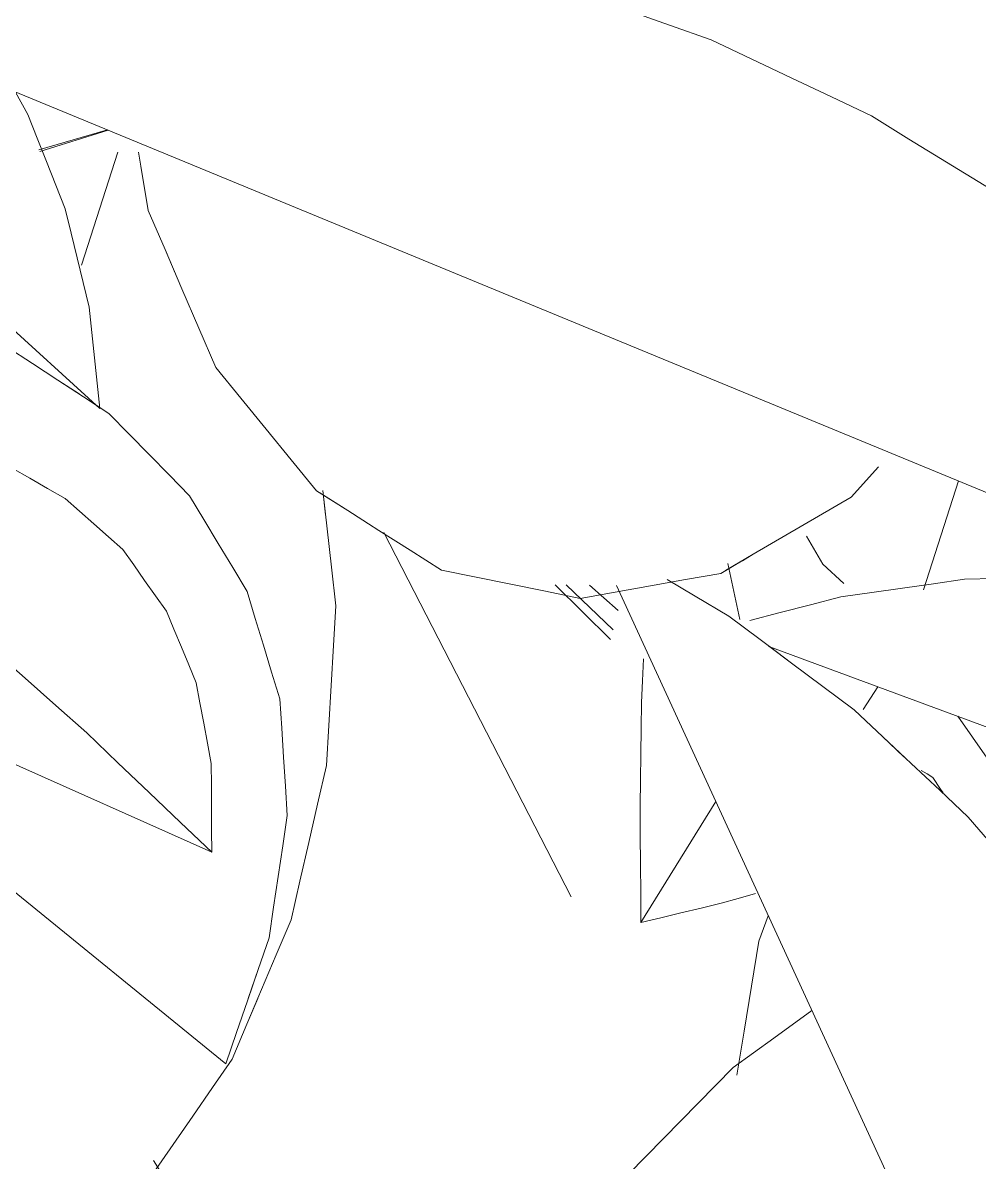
# Model space of a CAD drawing. Header units: metres. Extents: x -18.34 to -13.25, y -25.49 to -16.26.
# Drawn here: x -17.89111 to -17.86206, y -21.32939 to -21.29477 of the extents above; entities that cross this region are included whole.
import ezdxf

# ---------------------------------------------------------------- set-up
doc = ezdxf.new("R2010")
doc.units = ezdxf.units.M
doc.layers.add('Importações nas famílias', color=7, linetype='Continuous', lineweight=5)
doc.layers.add('Vegetação', color=7, linetype='Continuous', lineweight=5)

# ---------------------------------------------------------------- blocks, each defined once
blk = doc.blocks.new('Planta_pergolado_12200 - plantas pergolado_skp_Component_17-V2516-Pavimento 02 - Executivo')
at = {"layer": 'Importações nas famílias', "color": 9}
for p, q in [((0.113591, 0.138027), (0.113403, 0.137281)), ((0.105058, 0.135194), (0.108655, 0.131063)), ((0.111357, 0.131166), (0.111008, 0.130472)), ((0.112287, 0.127662), (0.112937, 0.127172)), ((0.109365, 0.124409), (0.110019, 0.127593)), ((0.112937, 0.127172), (0.113485, 0.126432))]:
    blk.add_line(p, q, dxfattribs=at)
at = {"layer": 'Importações nas famílias', "color": 9, "flags": 128}
blk.add_lwpolyline([(0.113797, 0.141887), (0.113729, 0.140615), (0.11366, 0.139321), (0.113591, 0.138027)], dxfattribs=at)
blk = doc.blocks.new('Planta_pergolado_12200 - plantas pergolado_skp_Component_16-V2517-Pavimento 02 - Executivo')
blk.add_blockref('Planta_pergolado_12200 - plantas pergolado_skp_Component_17-V2516-Pavimento 02 - Executivo', (0, 0))
blk = doc.blocks.new('Planta_pergolado_12200 - plantas pergolado_skp_Component_12-V2528-Pavimento 02 - Executivo')
at = {"layer": 'Importações nas famílias', "color": 9}
blk.add_line((0.15629, 0.13385), (0.155474, 0.133873), dxfattribs=at)
blk = doc.blocks.new('Planta_pergolado_12200 - plantas pergolado_skp_Component_17-V79-Pavimento 02 - Executivo')
at = {"layer": 'Importações nas famílias', "color": 9, "flags": 128}
for points in [[(0.155979, 0.128316), (0.156032, 0.127249), (0.156089, 0.126113)], [(0.156089, 0.126113), (0.155958, 0.124994), (0.155865, 0.124206)]]:
    blk.add_lwpolyline(points, dxfattribs=at)
blk = doc.blocks.new('Planta_pergolado_12200 - plantas pergolado_skp_Component_16-V2529-Pavimento 02 - Executivo')
for name in ['Planta_pergolado_12200 - plantas pergolado_skp_Component_12-V2528-Pavimento 02 - Executivo', 'Planta_pergolado_12200 - plantas pergolado_skp_Component_17-V79-Pavimento 02 - Executivo']:
    blk.add_blockref(name, (0, 0))
blk = doc.blocks.new('Planta_pergolado_12200 - plantas pergolado_skp_Component_12-V1438-Pavimento 02 - Executivo')
at = {"layer": 'Importações nas famílias', "color": 9}
for p, q in [((0.15629, 0.13385), (0.155404, 0.133875)), ((0.155869, 0.129179), (0.156581, 0.129327)), ((0.158669, 0.128992), (0.155917, 0.1283))]:
    blk.add_line(p, q, dxfattribs=at)
at = {"layer": 'Importações nas famílias', "color": 9, "flags": 128}
blk.add_lwpolyline([(0.156581, 0.129327), (0.157538, 0.12951), (0.158419, 0.129678)], dxfattribs=at)
blk = doc.blocks.new('Planta_pergolado_12200 - plantas pergolado_skp_Component_17-V2533-Pavimento 02 - Executivo')
at = {"layer": 'Importações nas famílias', "color": 9}
for p, q in [((0.142877, 0.116381), (0.144746, 0.125476)), ((0.140394, 0.121489), (0.140593, 0.119738)), ((0.140402, 0.119895), (0.14021, 0.121354)), ((0.139993, 0.120233), (0.139848, 0.121087))]:
    blk.add_line(p, q, dxfattribs=at)
at = {"layer": 'Importações nas famílias', "color": 9, "flags": 128}
for points in [[(0.155141, 0.133875), (0.155382, 0.132801), (0.155622, 0.131728), (0.155863, 0.130654)], [(0.155863, 0.130654), (0.155919, 0.129519), (0.155976, 0.128384), (0.156032, 0.127249), (0.156089, 0.126113)], [(0.156089, 0.126113), (0.155958, 0.124994), (0.155865, 0.124206)]]:
    blk.add_lwpolyline(points, dxfattribs=at)
blk = doc.blocks.new('Planta_pergolado_12200 - plantas pergolado_skp_Component_16-V2534-Pavimento 02 - Executivo')
for name in ['Planta_pergolado_12200 - plantas pergolado_skp_Component_17-V2533-Pavimento 02 - Executivo', 'Planta_pergolado_12200 - plantas pergolado_skp_Component_12-V1438-Pavimento 02 - Executivo']:
    blk.add_blockref(name, (0, 0))
blk = doc.blocks.new('Planta_pergolado_12200 - plantas pergolado_skp_-V2541-Pavimento 02 - Executivo')
for name in ['Planta_pergolado_12200 - plantas pergolado_skp_Component_16-V2534-Pavimento 02 - Executivo', 'Planta_pergolado_12200 - plantas pergolado_skp_Component_16-V2529-Pavimento 02 - Executivo']:
    blk.add_blockref(name, (0, 0))
blk = doc.blocks.new('Planta_pergolado_12200 - plantas pergolado_skp_-V2542-Pavimento 02 - Executivo')
at = {"xscale": 1.254472261797389, "yscale": 1.254472261797389, "zscale": 1.254472261797389, "rotation": 44.99999999999149}
blk.add_blockref('Planta_pergolado_12200 - plantas pergolado_skp_-V2541-Pavimento 02 - Executivo', (0.101937, -0.102346), dxfattribs=at)
blk.add_blockref('Planta_pergolado_12200 - plantas pergolado_skp_Component_16-V2517-Pavimento 02 - Executivo', (0, 0))
blk = doc.blocks.new('Planta_pergolado_12200 - plantas pergolado_skp_-V2576-Pavimento 02 - Executivo')
at = {"rotation": 89.9999999999999}
blk.add_blockref('Planta_pergolado_12200 - plantas pergolado_skp_-V2542-Pavimento 02 - Executivo', (0.274037, 0.01573), dxfattribs=at)
blk = doc.blocks.new('Planta_pergolado_12200 - plantas pergolado_skp_Component_12-V2703-Pavimento 02 - Executivo')
at = {"layer": 'Importações nas famílias', "color": 9}
for p, q in [((0.110174, 0.162272), (0.109399, 0.162122)), ((0.105986, 0.161063), (0.105163, 0.160706)), ((0.128806, 0.159998), (0.114607, 0.156428))]:
    blk.add_line(p, q, dxfattribs=at)
at = {"layer": 'Importações nas famílias', "color": 9, "flags": 128}
for points in [[(0.11998, 0.162987), (0.119094, 0.163012), (0.118208, 0.163038), (0.117321, 0.163064), (0.116508, 0.163087)], [(0.123491, 0.162494), (0.122613, 0.162617), (0.121736, 0.16274), (0.120858, 0.162863), (0.11998, 0.162987)], [(0.126928, 0.161615), (0.126069, 0.161835), (0.12521, 0.162055), (0.12435, 0.162274), (0.123491, 0.162494)], [(0.109399, 0.162122), (0.108546, 0.161857), (0.107693, 0.161592), (0.106839, 0.161328), (0.105986, 0.161063)], [(0.129423, 0.160675), (0.128591, 0.160989), (0.12776, 0.161302), (0.126928, 0.161615)]]:
    blk.add_lwpolyline(points, dxfattribs=at)
blk = doc.blocks.new('Planta_pergolado_12200 - plantas pergolado_skp_Component_16-V2706-Pavimento 02 - Executivo')
blk.add_blockref('Planta_pergolado_12200 - plantas pergolado_skp_Component_12-V2703-Pavimento 02 - Executivo', (0, 0))
blk = doc.blocks.new('Planta_pergolado_12200 - plantas pergolado_skp_Component_12-V2709-Pavimento 02 - Executivo')
at = {"layer": 'Importações nas famílias', "color": 9}
blk.add_line((0.129834, 0.155449), (0.131576, 0.151798), dxfattribs=at)
at = {"layer": 'Importações nas famílias', "color": 9, "flags": 128}
for points in [[(0.130227, 0.162218), (0.130057, 0.161703), (0.129886, 0.161187), (0.129715, 0.160672)], [(0.132232, 0.158018), (0.132271, 0.158638), (0.132309, 0.159259)], [(0.13196, 0.155094), (0.132028, 0.155825), (0.132096, 0.156556), (0.132164, 0.157287), (0.132232, 0.158018)], [(0.124126, 0.15696), (0.123948, 0.156878), (0.12377, 0.156796)], [(0.12377, 0.156796), (0.123687, 0.156694), (0.123605, 0.156592), (0.123522, 0.15649), (0.123439, 0.156388)], [(0.131576, 0.151798), (0.131672, 0.152622), (0.131768, 0.153446), (0.131864, 0.15427), (0.13196, 0.155094)], [(0.128428, 0.15297), (0.1289, 0.15278), (0.129371, 0.15259)], [(0.129371, 0.15259), (0.129922, 0.152392), (0.130474, 0.152194), (0.131025, 0.151996), (0.131576, 0.151798)]]:
    blk.add_lwpolyline(points, dxfattribs=at)
blk = doc.blocks.new('Planta_pergolado_12200 - plantas pergolado_skp_Component_12-V2711-Pavimento 02 - Executivo')
at = {"layer": 'Importações nas famílias', "color": 9}
for p, q in [((0.175998, 0.184731), (0.168774, 0.179472)), ((0.171312, 0.184499), (0.171832, 0.184728)), ((0.1518, 0.173348), (0.151379, 0.172758)), ((0.153071, 0.168039), (0.148445, 0.164671))]:
    blk.add_line(p, q, dxfattribs=at)
at = {"layer": 'Importações nas famílias', "color": 9, "flags": 128}
for points in [[(0.171832, 0.184728), (0.172272, 0.184844), (0.172713, 0.18496), (0.173153, 0.185076), (0.173593, 0.185192)], [(0.173593, 0.185192), (0.173943, 0.185193), (0.174293, 0.185193), (0.174642, 0.185193), (0.174992, 0.185194)], [(0.174992, 0.185194), (0.175244, 0.185078), (0.175495, 0.184963), (0.175746, 0.184847)], [(0.175998, 0.184731), (0.175124, 0.184692), (0.17425, 0.184653), (0.173375, 0.184613), (0.172501, 0.184574)], [(0.172501, 0.184574), (0.171655, 0.184455), (0.170808, 0.184336), (0.170762, 0.18433)], [(0.151379, 0.172758), (0.151044, 0.172121), (0.150708, 0.171484), (0.150373, 0.170847), (0.150038, 0.17021)], [(0.150038, 0.17021), (0.149793, 0.169533), (0.149547, 0.168857), (0.149302, 0.16818), (0.149057, 0.167504)], [(0.149057, 0.167504), (0.148904, 0.166796), (0.148751, 0.166087), (0.148598, 0.165379), (0.148445, 0.164671)]]:
    blk.add_lwpolyline(points, dxfattribs=at)
blk = doc.blocks.new('Planta_pergolado_12200 - plantas pergolado_skp_Component_17-V2712-Pavimento 02 - Executivo')
at = {"layer": 'Importações nas famílias', "color": 9}
for p, q in [((0.150927, 0.171751), (0.149067, 0.172562)), ((0.149086, 0.172567), (0.150965, 0.171797)), ((0.148725, 0.171969), (0.149404, 0.168666))]:
    blk.add_line(p, q, dxfattribs=at)
at = {"layer": 'Importações nas famílias', "color": 9, "flags": 128}
for points in [[(0.141171, 0.159817), (0.141412, 0.16089), (0.141652, 0.161964), (0.141893, 0.163037)], [(0.140945, 0.155276), (0.141002, 0.156411), (0.141058, 0.157546), (0.141115, 0.158682), (0.141171, 0.159817)], [(0.14147, 0.150797), (0.141339, 0.151917), (0.141208, 0.153037), (0.141077, 0.154156), (0.140945, 0.155276)], [(0.142711, 0.146686), (0.142401, 0.147714), (0.142091, 0.148742), (0.141781, 0.14977), (0.14147, 0.150797)], [(0.144583, 0.143223), (0.144115, 0.144088), (0.143647, 0.144954), (0.143179, 0.14582), (0.142711, 0.146686)]]:
    blk.add_lwpolyline(points, dxfattribs=at)
blk = doc.blocks.new('Planta_pergolado_12200 - plantas pergolado_skp_Component_16-V2713-Pavimento 02 - Executivo')
for name in ['Planta_pergolado_12200 - plantas pergolado_skp_Component_17-V2712-Pavimento 02 - Executivo', 'Planta_pergolado_12200 - plantas pergolado_skp_Component_12-V2711-Pavimento 02 - Executivo', 'Planta_pergolado_12200 - plantas pergolado_skp_Component_12-V2709-Pavimento 02 - Executivo']:
    blk.add_blockref(name, (0, 0))
blk = doc.blocks.new('Planta_pergolado_12200 - plantas pergolado_skp_Component_17-V2717-Pavimento 02 - Executivo')
at = {"layer": 'Importações nas famílias', "color": 9}
blk.add_line((0.126944, 0.164469), (0.126267, 0.165407), dxfattribs=at)
at = {"layer": 'Importações nas famílias', "color": 9, "flags": 128}
for points in [[(0.148137, 0.172033), (0.14803, 0.171646), (0.147689, 0.170416)], [(0.147689, 0.170416), (0.14709, 0.169359), (0.146492, 0.168301), (0.145893, 0.167244), (0.145294, 0.166186)], [(0.145294, 0.166186), (0.144488, 0.165391), (0.143683, 0.164596), (0.142877, 0.163802), (0.142071, 0.163007)], [(0.130394, 0.161914), (0.129532, 0.162553), (0.128669, 0.163191), (0.127807, 0.16383), (0.126944, 0.164469)], [(0.142071, 0.163007), (0.141127, 0.162543), (0.140183, 0.162079), (0.139239, 0.161614), (0.138295, 0.16115)], [(0.134288, 0.160775), (0.133315, 0.16106), (0.132341, 0.161345), (0.131368, 0.161629), (0.130394, 0.161914)], [(0.138295, 0.16115), (0.137293, 0.161057), (0.136292, 0.160963), (0.13529, 0.160869), (0.134288, 0.160775)]]:
    blk.add_lwpolyline(points, dxfattribs=at)
blk = doc.blocks.new('Planta_pergolado_12200 - plantas pergolado_skp_Component_16-V2718-Pavimento 02 - Executivo')
blk.add_blockref('Planta_pergolado_12200 - plantas pergolado_skp_Component_17-V2717-Pavimento 02 - Executivo', (0, 0))
blk = doc.blocks.new('Planta_pergolado_12200 - plantas pergolado_skp_Component_12-V2723-Pavimento 02 - Executivo')
at = {"layer": 'Importações nas famílias', "color": 9}
blk.add_line((0.130227, 0.162218), (0.130057, 0.161703), dxfattribs=at)
at = {"layer": 'Importações nas famílias', "color": 9, "flags": 128}
for points in [[(0.132232, 0.158018), (0.132271, 0.158638), (0.132309, 0.159259)], [(0.13196, 0.155094), (0.132028, 0.155825), (0.132096, 0.156556), (0.132164, 0.157287), (0.132232, 0.158018)], [(0.124126, 0.15696), (0.123948, 0.156878), (0.12377, 0.156796)], [(0.12377, 0.156796), (0.123687, 0.156694), (0.123605, 0.156592), (0.123522, 0.15649), (0.123439, 0.156388)], [(0.131768, 0.153446), (0.131864, 0.15427), (0.13196, 0.155094)]]:
    blk.add_lwpolyline(points, dxfattribs=at)
blk = doc.blocks.new('Planta_pergolado_12200 - plantas pergolado_skp_Component_17-V2725-Pavimento 02 - Executivo')
at = {"layer": 'Importações nas famílias', "color": 9}
blk.add_line((0.14174, 0.162354), (0.141893, 0.163037), dxfattribs=at)
at = {"layer": 'Importações nas famílias', "color": 9, "flags": 128}
for points in [[(0.141171, 0.159817), (0.141412, 0.16089), (0.141652, 0.161964)], [(0.140945, 0.155276), (0.141002, 0.156411), (0.141058, 0.157546), (0.141115, 0.158682), (0.141171, 0.159817)], [(0.14147, 0.150797), (0.141339, 0.151917), (0.141208, 0.153037), (0.141077, 0.154156), (0.140945, 0.155276)], [(0.142091, 0.148742), (0.141781, 0.14977), (0.14147, 0.150797)], [(0.142711, 0.146686), (0.142401, 0.147714), (0.142171, 0.148475)], [(0.144583, 0.143223), (0.144115, 0.144088), (0.143647, 0.144954), (0.143179, 0.14582), (0.142711, 0.146686)]]:
    blk.add_lwpolyline(points, dxfattribs=at)
blk = doc.blocks.new('Planta_pergolado_12200 - plantas pergolado_skp_Component_16-V2726-Pavimento 02 - Executivo')
for name in ['Planta_pergolado_12200 - plantas pergolado_skp_Component_17-V2725-Pavimento 02 - Executivo', 'Planta_pergolado_12200 - plantas pergolado_skp_Component_12-V2723-Pavimento 02 - Executivo']:
    blk.add_blockref(name, (0, 0))
blk = doc.blocks.new('Planta_pergolado_12200 - plantas pergolado_skp_Component_17-V2730-Pavimento 02 - Executivo')
at = {"layer": 'Importações nas famílias', "color": 9}
blk.add_line((0.126944, 0.164469), (0.126267, 0.165407), dxfattribs=at)
at = {"layer": 'Importações nas famílias', "color": 9, "flags": 128}
for points in [[(0.148137, 0.172033), (0.14803, 0.171646), (0.147689, 0.170416)], [(0.147689, 0.170416), (0.14709, 0.169359), (0.146733, 0.168727)], [(0.146492, 0.168301), (0.145893, 0.167244), (0.145294, 0.166186)], [(0.145294, 0.166186), (0.144488, 0.165391), (0.143683, 0.164596), (0.142877, 0.163802), (0.142071, 0.163007)], [(0.128669, 0.163191), (0.127807, 0.16383), (0.126944, 0.164469)], [(0.142071, 0.163007), (0.141127, 0.162543), (0.140183, 0.162079), (0.139239, 0.161614), (0.138295, 0.16115)], [(0.130394, 0.161914), (0.129532, 0.162553), (0.129117, 0.16286)], [(0.134288, 0.160775), (0.133315, 0.16106), (0.132341, 0.161345), (0.131368, 0.161629), (0.130394, 0.161914)], [(0.138295, 0.16115), (0.137293, 0.161057), (0.136292, 0.160963), (0.13529, 0.160869), (0.134288, 0.160775)]]:
    blk.add_lwpolyline(points, dxfattribs=at)
blk = doc.blocks.new('Planta_pergolado_12200 - plantas pergolado_skp_Component_16-V2731-Pavimento 02 - Executivo')
blk.add_blockref('Planta_pergolado_12200 - plantas pergolado_skp_Component_17-V2730-Pavimento 02 - Executivo', (0, 0))
blk = doc.blocks.new('Planta_pergolado_12200 - plantas pergolado_skp_Component_12-V351-Pavimento 02 - Executivo')
at = {"layer": 'Importações nas famílias', "color": 9}
blk.add_line((0.166262, 0.130901), (0.128638, 0.121442), dxfattribs=at)
at = {"layer": 'Importações nas famílias', "color": 9, "flags": 128}
for points in [[(0.157176, 0.133824), (0.15629, 0.13385), (0.155404, 0.133875), (0.154517, 0.133901), (0.153631, 0.133927)], [(0.160687, 0.133331), (0.159809, 0.133454), (0.158932, 0.133578), (0.158054, 0.133701), (0.157176, 0.133824)], [(0.164124, 0.132453), (0.163265, 0.132672), (0.162406, 0.132892), (0.161546, 0.133112), (0.160687, 0.133331)], [(0.165645, 0.13188), (0.164956, 0.13214), (0.164124, 0.132453)]]:
    blk.add_lwpolyline(points, dxfattribs=at)
blk = doc.blocks.new('Planta_pergolado_12200 - plantas pergolado_skp_Component_17-V2737-Pavimento 02 - Executivo')
at = {"layer": 'Importações nas famílias', "color": 9, "flags": 128}
for points in [[(0.155979, 0.128316), (0.156032, 0.127249), (0.156089, 0.126113)], [(0.156089, 0.126113), (0.155958, 0.124994), (0.155826, 0.123874), (0.155695, 0.122754), (0.155564, 0.121635)]]:
    blk.add_lwpolyline(points, dxfattribs=at)
blk = doc.blocks.new('Planta_pergolado_12200 - plantas pergolado_skp_Component_16-V2738-Pavimento 02 - Executivo')
for name in ['Planta_pergolado_12200 - plantas pergolado_skp_Component_17-V2737-Pavimento 02 - Executivo', 'Planta_pergolado_12200 - plantas pergolado_skp_Component_12-V351-Pavimento 02 - Executivo']:
    blk.add_blockref(name, (0, 0))
blk = doc.blocks.new('Planta_pergolado_12200 - plantas pergolado_skp_Component_12-V267-Pavimento 02 - Executivo')
at = {"layer": 'Importações nas famílias', "color": 9}
for p, q in [((0.182294, 0.121633), (0.181721, 0.122089)), ((0.163358, 0.11721), (0.179336, 0.1138))]:
    blk.add_line(p, q, dxfattribs=at)
at = {"layer": 'Importações nas famílias', "color": 9, "flags": 128}
for points in [[(0.173908, 0.12464), (0.17328, 0.124553), (0.172653, 0.124466), (0.172025, 0.124379), (0.171398, 0.124292)], [(0.176506, 0.124383), (0.175856, 0.124447), (0.175207, 0.124512), (0.174557, 0.124576), (0.173908, 0.12464)], [(0.171398, 0.124292), (0.170807, 0.124055), (0.170217, 0.123819), (0.169626, 0.123582), (0.169035, 0.123346)], [(0.179131, 0.123526), (0.178474, 0.12374), (0.177818, 0.123954), (0.177162, 0.124169), (0.176506, 0.124383)], [(0.181721, 0.122089), (0.181073, 0.122448), (0.180426, 0.122807), (0.179778, 0.123167), (0.179131, 0.123526)], [(0.169035, 0.123346), (0.168495, 0.122965), (0.167955, 0.122585), (0.167415, 0.122205), (0.166875, 0.121824)], [(0.166875, 0.121824), (0.166398, 0.121309), (0.165921, 0.120793), (0.165444, 0.120278), (0.164967, 0.119763)], [(0.164967, 0.119763), (0.164565, 0.119124), (0.164162, 0.118486), (0.16376, 0.117848), (0.163358, 0.11721)]]:
    blk.add_lwpolyline(points, dxfattribs=at)
blk = doc.blocks.new('Planta_pergolado_12200 - plantas pergolado_skp_Component_12-V359-Pavimento 02 - Executivo')
at = {"layer": 'Importações nas famílias', "color": 9}
for p, q in [((0.167296, 0.119968), (0.186342, 0.110211)), ((0.182213, 0.117459), (0.182584, 0.116931))]:
    blk.add_line(p, q, dxfattribs=at)
at = {"layer": 'Importações nas famílias', "color": 9, "flags": 128}
for points in [[(0.172193, 0.122593), (0.172622, 0.122618), (0.17305, 0.122644), (0.173478, 0.12267), (0.173906, 0.122695)], [(0.173906, 0.122695), (0.174336, 0.122623), (0.174766, 0.12255), (0.175196, 0.122478), (0.175626, 0.122406)], [(0.170509, 0.1221), (0.17093, 0.122223), (0.171351, 0.122346), (0.171772, 0.122469), (0.172193, 0.122593)], [(0.175626, 0.122406), (0.176054, 0.122236), (0.176481, 0.122067), (0.176909, 0.121897), (0.177336, 0.121728)], [(0.16887, 0.121221), (0.16928, 0.121441), (0.16969, 0.121661), (0.170099, 0.12188), (0.170509, 0.1221)], [(0.177336, 0.121728), (0.177756, 0.121463), (0.178176, 0.121198), (0.178596, 0.120934), (0.179016, 0.120669)], [(0.167296, 0.119968), (0.16769, 0.120281), (0.168083, 0.120595), (0.168477, 0.120908), (0.16887, 0.121221)], [(0.179016, 0.120669), (0.179424, 0.120312), (0.179832, 0.119955), (0.18024, 0.119598), (0.180648, 0.119241)], [(0.171177, 0.119455), (0.170207, 0.119583), (0.169236, 0.119712), (0.168266, 0.11984), (0.167296, 0.119968)], [(0.174859, 0.118826), (0.173938, 0.118984), (0.173018, 0.119141), (0.172097, 0.119298), (0.171177, 0.119455)], [(0.180648, 0.119241), (0.181039, 0.118795), (0.181431, 0.11835), (0.181822, 0.117905), (0.182213, 0.117459)], [(0.178256, 0.118096), (0.177407, 0.118278), (0.176557, 0.118461), (0.175708, 0.118644), (0.174859, 0.118826)], [(0.181289, 0.117281), (0.180531, 0.117485), (0.179772, 0.117688), (0.179014, 0.117892), (0.178256, 0.118096)], [(0.183886, 0.1164), (0.183237, 0.116621), (0.182588, 0.116841), (0.181938, 0.117061), (0.181289, 0.117281)], [(0.185987, 0.115475), (0.185462, 0.115707), (0.184937, 0.115938), (0.184412, 0.116169), (0.183886, 0.1164)], [(0.187542, 0.114527), (0.187154, 0.114764), (0.186765, 0.115001), (0.186376, 0.115238), (0.185987, 0.115475)], [(0.188515, 0.113579), (0.188272, 0.113816), (0.188029, 0.114053), (0.187786, 0.11429), (0.187542, 0.114527)], [(0.188883, 0.112651), (0.188791, 0.112883), (0.188699, 0.113115), (0.188607, 0.113347), (0.188515, 0.113579)], [(0.188637, 0.111767), (0.188699, 0.111988), (0.18876, 0.112209), (0.188822, 0.11243), (0.188883, 0.112651)], [(0.187783, 0.110947), (0.187997, 0.111152), (0.18821, 0.111357), (0.188424, 0.111562), (0.188637, 0.111767)], [(0.186342, 0.110211), (0.186702, 0.110395), (0.187062, 0.110579), (0.187423, 0.110763), (0.187783, 0.110947)]]:
    blk.add_lwpolyline(points, dxfattribs=at)
blk = doc.blocks.new('Planta_pergolado_12200 - plantas pergolado_skp_Component_12-V271-Pavimento 02 - Executivo')
at = {"layer": 'Importações nas famílias', "color": 9}
blk.add_line((0.152486, 0.144338), (0.184209, 0.126916), dxfattribs=at)
at = {"layer": 'Importações nas famílias', "color": 9, "flags": 128}
for points in [[(0.170936, 0.14207), (0.169995, 0.142407), (0.169055, 0.142744), (0.168115, 0.143081), (0.167175, 0.143418)], [(0.174555, 0.140324), (0.17365, 0.140761), (0.172745, 0.141197), (0.17184, 0.141634), (0.170936, 0.14207)], [(0.177948, 0.138219), (0.1771, 0.138746), (0.176251, 0.139272), (0.175403, 0.139798), (0.174555, 0.140324)]]:
    blk.add_lwpolyline(points, dxfattribs=at)
blk = doc.blocks.new('Planta_pergolado_12200 - plantas pergolado_skp_Component_16-V2745-Pavimento 02 - Executivo')
for name in ['Planta_pergolado_12200 - plantas pergolado_skp_Component_12-V271-Pavimento 02 - Executivo', 'Planta_pergolado_12200 - plantas pergolado_skp_Component_12-V267-Pavimento 02 - Executivo', 'Planta_pergolado_12200 - plantas pergolado_skp_Component_12-V359-Pavimento 02 - Executivo']:
    blk.add_blockref(name, (0, 0))
blk = doc.blocks.new('Planta_pergolado_12200 - plantas pergolado_skp_Component_12-V2746-Pavimento 02 - Executivo')
at = {"layer": 'Importações nas famílias', "color": 9}
blk.add_line((0.13754, 0.129136), (0.13695, 0.128801), dxfattribs=at)
at = {"layer": 'Importações nas famílias', "color": 9, "flags": 128}
for points in [[(0.157176, 0.133824), (0.15629, 0.13385), (0.155404, 0.133875)], [(0.158932, 0.133578), (0.158054, 0.133701), (0.157176, 0.133824)], [(0.160687, 0.133331), (0.159809, 0.133454), (0.159156, 0.133546)], [(0.163025, 0.132734), (0.162406, 0.132892), (0.161546, 0.133112), (0.160687, 0.133331)]]:
    blk.add_lwpolyline(points, dxfattribs=at)
blk = doc.blocks.new('Planta_pergolado_12200 - plantas pergolado_skp_Component_17-V2748-Pavimento 02 - Executivo')
at = {"layer": 'Importações nas famílias', "color": 9, "flags": 128}
for points in [[(0.155979, 0.128316), (0.156032, 0.127249), (0.156089, 0.126113)], [(0.156089, 0.126113), (0.155958, 0.124994), (0.155826, 0.123874), (0.155695, 0.122754), (0.155564, 0.121635)]]:
    blk.add_lwpolyline(points, dxfattribs=at)
blk = doc.blocks.new('Planta_pergolado_12200 - plantas pergolado_skp_Component_16-V2749-Pavimento 02 - Executivo')
for name in ['Planta_pergolado_12200 - plantas pergolado_skp_Component_17-V2748-Pavimento 02 - Executivo', 'Planta_pergolado_12200 - plantas pergolado_skp_Component_12-V2746-Pavimento 02 - Executivo']:
    blk.add_blockref(name, (0, 0))
blk = doc.blocks.new('Planta_pergolado_12200 - plantas pergolado_skp_Component_12-V2755-Pavimento 02 - Executivo')
at = {"layer": 'Importações nas famílias', "color": 9}
for p, q in [((0.177162, 0.124169), (0.176506, 0.124383)), ((0.182294, 0.121633), (0.181721, 0.122089))]:
    blk.add_line(p, q, dxfattribs=at)
at = {"layer": 'Importações nas famílias', "color": 9, "flags": 128}
for points in [[(0.173908, 0.12464), (0.17328, 0.124553), (0.172653, 0.124466), (0.172025, 0.124379), (0.171398, 0.124292)], [(0.176506, 0.124383), (0.175856, 0.124447), (0.175207, 0.124512), (0.174557, 0.124576), (0.173908, 0.12464)], [(0.171398, 0.124292), (0.170807, 0.124055), (0.170217, 0.123819), (0.169626, 0.123582), (0.169035, 0.123346)], [(0.179131, 0.123526), (0.178474, 0.12374), (0.177818, 0.123954), (0.177274, 0.124132)], [(0.180426, 0.122807), (0.179778, 0.123167), (0.179131, 0.123526)], [(0.169035, 0.123346), (0.168495, 0.122965), (0.167955, 0.122585), (0.167415, 0.122205), (0.166875, 0.121824)], [(0.181721, 0.122089), (0.181073, 0.122448), (0.180476, 0.122779)], [(0.166875, 0.121824), (0.166398, 0.121309), (0.165921, 0.120793), (0.165444, 0.120278), (0.164967, 0.119763)], [(0.164967, 0.119763), (0.164565, 0.119124), (0.164193, 0.118534)]]:
    blk.add_lwpolyline(points, dxfattribs=at)
blk = doc.blocks.new('Planta_pergolado_12200 - plantas pergolado_skp_Component_16-V2761-Pavimento 02 - Executivo')
blk.add_blockref('Planta_pergolado_12200 - plantas pergolado_skp_Component_12-V2755-Pavimento 02 - Executivo', (0, 0))
blk = doc.blocks.new('Planta_pergolado_12200 - plantas pergolado_skp_-V2762-Pavimento 02 - Executivo')
for name in ['Planta_pergolado_12200 - plantas pergolado_skp_Component_16-V2738-Pavimento 02 - Executivo', 'Planta_pergolado_12200 - plantas pergolado_skp_Component_16-V2749-Pavimento 02 - Executivo', 'Planta_pergolado_12200 - plantas pergolado_skp_Component_16-V2745-Pavimento 02 - Executivo', 'Planta_pergolado_12200 - plantas pergolado_skp_Component_16-V2761-Pavimento 02 - Executivo']:
    blk.add_blockref(name, (0, 0))
blk = doc.blocks.new('Planta_pergolado_12200 - plantas pergolado_skp_-V2763-Pavimento 02 - Executivo')
for name in ['Planta_pergolado_12200 - plantas pergolado_skp_Component_16-V2718-Pavimento 02 - Executivo', 'Planta_pergolado_12200 - plantas pergolado_skp_Component_16-V2731-Pavimento 02 - Executivo', 'Planta_pergolado_12200 - plantas pergolado_skp_Component_16-V2713-Pavimento 02 - Executivo', 'Planta_pergolado_12200 - plantas pergolado_skp_Component_16-V2726-Pavimento 02 - Executivo', 'Planta_pergolado_12200 - plantas pergolado_skp_Component_16-V2706-Pavimento 02 - Executivo']:
    blk.add_blockref(name, (0, 0))
at = {"xscale": 1.254472261797389, "yscale": 1.254472261797389, "zscale": 1.254472261797389, "rotation": 44.99999999999149}
blk.add_blockref('Planta_pergolado_12200 - plantas pergolado_skp_-V2762-Pavimento 02 - Executivo', (0.101937, -0.102346), dxfattribs=at)
blk = doc.blocks.new('Planta_pergolado_12200 - plantas pergolado_skp_Component_12-V2823-Pavimento 02 - Executivo')
at = {"layer": 'Importações nas famílias', "color": 9}
blk.add_line((0.130227, 0.162218), (0.130057, 0.161703), dxfattribs=at)
at = {"layer": 'Importações nas famílias', "color": 9, "flags": 128}
for points in [[(0.132232, 0.158018), (0.132271, 0.158638), (0.132309, 0.159259)], [(0.13196, 0.155094), (0.132028, 0.155825), (0.132096, 0.156556), (0.132164, 0.157287), (0.132232, 0.158018)], [(0.131768, 0.153446), (0.131864, 0.15427), (0.13196, 0.155094)]]:
    blk.add_lwpolyline(points, dxfattribs=at)
blk = doc.blocks.new('Planta_pergolado_12200 - plantas pergolado_skp_Component_17-V2824-Pavimento 02 - Executivo')
at = {"layer": 'Importações nas famílias', "color": 9}
blk.add_line((0.14174, 0.162354), (0.141893, 0.163037), dxfattribs=at)
at = {"layer": 'Importações nas famílias', "color": 9, "flags": 128}
for points in [[(0.141171, 0.159817), (0.141412, 0.16089), (0.141652, 0.161964)], [(0.140945, 0.155276), (0.141002, 0.156411), (0.141058, 0.157546), (0.141115, 0.158682), (0.141171, 0.159817)], [(0.14147, 0.150797), (0.141339, 0.151917), (0.141208, 0.153037), (0.141077, 0.154156), (0.140945, 0.155276)], [(0.142091, 0.148742), (0.141781, 0.14977), (0.14147, 0.150797)], [(0.142711, 0.146686), (0.142401, 0.147714), (0.142171, 0.148475)], [(0.144583, 0.143223), (0.144115, 0.144088), (0.143647, 0.144954), (0.143179, 0.14582), (0.142711, 0.146686)], [(0.14577, 0.141933), (0.145176, 0.142578), (0.144583, 0.143223)]]:
    blk.add_lwpolyline(points, dxfattribs=at)
blk = doc.blocks.new('Planta_pergolado_12200 - plantas pergolado_skp_Component_16-V2825-Pavimento 02 - Executivo')
for name in ['Planta_pergolado_12200 - plantas pergolado_skp_Component_17-V2824-Pavimento 02 - Executivo', 'Planta_pergolado_12200 - plantas pergolado_skp_Component_12-V2823-Pavimento 02 - Executivo']:
    blk.add_blockref(name, (0, 0))
blk = doc.blocks.new('Planta_pergolado_12200 - plantas pergolado_skp_Component_17-V2826-Pavimento 02 - Executivo')
at = {"layer": 'Importações nas famílias', "color": 9}
for p, q in [((0.126944, 0.164469), (0.126267, 0.165407)), ((0.134288, 0.160775), (0.133315, 0.16106))]:
    blk.add_line(p, q, dxfattribs=at)
at = {"layer": 'Importações nas famílias', "color": 9, "flags": 128}
for points in [[(0.128669, 0.163191), (0.127807, 0.16383), (0.126944, 0.164469)], [(0.130266, 0.162009), (0.129532, 0.162553), (0.129117, 0.16286)], [(0.141973, 0.162959), (0.141127, 0.162543), (0.140183, 0.162079), (0.139239, 0.161614), (0.138295, 0.16115)], [(0.138295, 0.16115), (0.137293, 0.161057), (0.136292, 0.160963), (0.13529, 0.160869), (0.134288, 0.160775)]]:
    blk.add_lwpolyline(points, dxfattribs=at)
blk = doc.blocks.new('Planta_pergolado_12200 - plantas pergolado_skp_Component_16-V2827-Pavimento 02 - Executivo')
blk.add_blockref('Planta_pergolado_12200 - plantas pergolado_skp_Component_17-V2826-Pavimento 02 - Executivo', (0, 0))
blk = doc.blocks.new('Planta_pergolado_12200 - plantas pergolado_skp_Component_12-V463-Pavimento 02 - Executivo')
at = {"layer": 'Importações nas famílias', "color": 9}
blk.add_line((0.130227, 0.162218), (0.130057, 0.161703), dxfattribs=at)
blk = doc.blocks.new('Planta_pergolado_12200 - plantas pergolado_skp_Component_16-V2828-Pavimento 02 - Executivo')
for name in ['Planta_pergolado_12200 - plantas pergolado_skp_Component_17-V2824-Pavimento 02 - Executivo', 'Planta_pergolado_12200 - plantas pergolado_skp_Component_12-V463-Pavimento 02 - Executivo']:
    blk.add_blockref(name, (0, 0))
blk = doc.blocks.new('Planta_pergolado_12200 - plantas pergolado_skp_Component_17-V461-Pavimento 02 - Executivo')
at = {"layer": 'Importações nas famílias', "color": 9}
for p, q in [((0.126944, 0.164469), (0.126267, 0.165407)), ((0.134288, 0.160775), (0.133315, 0.16106))]:
    blk.add_line(p, q, dxfattribs=at)
at = {"layer": 'Importações nas famílias', "color": 9, "flags": 128}
for points in [[(0.129821, 0.162338), (0.129532, 0.162553), (0.128669, 0.163191), (0.127807, 0.16383), (0.126944, 0.164469)], [(0.141973, 0.162959), (0.141127, 0.162543), (0.140528, 0.162248)], [(0.140183, 0.162079), (0.139239, 0.161614), (0.138295, 0.16115)], [(0.138295, 0.16115), (0.137293, 0.161057), (0.136292, 0.160963), (0.13529, 0.160869), (0.134288, 0.160775)]]:
    blk.add_lwpolyline(points, dxfattribs=at)
blk = doc.blocks.new('Planta_pergolado_12200 - plantas pergolado_skp_Component_16-V465-Pavimento 02 - Executivo')
blk.add_blockref('Planta_pergolado_12200 - plantas pergolado_skp_Component_17-V461-Pavimento 02 - Executivo', (0, 0))
blk = doc.blocks.new('Planta_pergolado_12200 - plantas pergolado_skp_Component_12-V2829-Pavimento 02 - Executivo')
at = {"layer": 'Importações nas famílias', "color": 9, "flags": 128}
for points in [[(0.157176, 0.133824), (0.15629, 0.13385), (0.155404, 0.133875)], [(0.158932, 0.133578), (0.158054, 0.133701), (0.157176, 0.133824)], [(0.160687, 0.133331), (0.159809, 0.133454), (0.159156, 0.133546)], [(0.163004, 0.132739), (0.162406, 0.132892), (0.161546, 0.133112), (0.160687, 0.133331)]]:
    blk.add_lwpolyline(points, dxfattribs=at)
blk = doc.blocks.new('Planta_pergolado_12200 - plantas pergolado_skp_Component_17-V2831-Pavimento 02 - Executivo')
at = {"layer": 'Importações nas famílias', "color": 9, "flags": 128}
blk.add_lwpolyline([(0.156089, 0.126113), (0.155958, 0.124994), (0.155826, 0.123874), (0.155695, 0.122754), (0.155564, 0.121635)], dxfattribs=at)
blk = doc.blocks.new('Planta_pergolado_12200 - plantas pergolado_skp_Component_16-V2832-Pavimento 02 - Executivo')
for name in ['Planta_pergolado_12200 - plantas pergolado_skp_Component_17-V2831-Pavimento 02 - Executivo', 'Planta_pergolado_12200 - plantas pergolado_skp_Component_12-V2829-Pavimento 02 - Executivo']:
    blk.add_blockref(name, (0, 0))
blk = doc.blocks.new('Planta_pergolado_12200 - plantas pergolado_skp_Component_12-V478-Pavimento 02 - Executivo')
at = {"layer": 'Importações nas famílias', "color": 9, "flags": 128}
blk.add_lwpolyline([(0.163004, 0.132739), (0.162406, 0.132892), (0.161546, 0.133112), (0.160687, 0.133331)], dxfattribs=at)
blk = doc.blocks.new('Planta_pergolado_12200 - plantas pergolado_skp_Component_17-V2838-Pavimento 02 - Executivo')
at = {"layer": 'Importações nas famílias', "color": 9, "flags": 128}
blk.add_lwpolyline([(0.156089, 0.126113), (0.155958, 0.124994), (0.155826, 0.123874), (0.155695, 0.122754), (0.155564, 0.121635)], dxfattribs=at)
blk = doc.blocks.new('Planta_pergolado_12200 - plantas pergolado_skp_Component_16-V2839-Pavimento 02 - Executivo')
for name in ['Planta_pergolado_12200 - plantas pergolado_skp_Component_17-V2838-Pavimento 02 - Executivo', 'Planta_pergolado_12200 - plantas pergolado_skp_Component_12-V478-Pavimento 02 - Executivo']:
    blk.add_blockref(name, (0, 0))
blk = doc.blocks.new('Planta_pergolado_12200 - plantas pergolado_skp_-V2844-Pavimento 02 - Executivo')
for name in ['Planta_pergolado_12200 - plantas pergolado_skp_Component_16-V2832-Pavimento 02 - Executivo', 'Planta_pergolado_12200 - plantas pergolado_skp_Component_16-V2839-Pavimento 02 - Executivo']:
    blk.add_blockref(name, (0, 0))
blk = doc.blocks.new('Planta_pergolado_12200 - plantas pergolado_skp_-V2845-Pavimento 02 - Executivo')
for name in ['Planta_pergolado_12200 - plantas pergolado_skp_Component_16-V2827-Pavimento 02 - Executivo', 'Planta_pergolado_12200 - plantas pergolado_skp_Component_16-V465-Pavimento 02 - Executivo', 'Planta_pergolado_12200 - plantas pergolado_skp_Component_16-V2825-Pavimento 02 - Executivo', 'Planta_pergolado_12200 - plantas pergolado_skp_Component_16-V2828-Pavimento 02 - Executivo']:
    blk.add_blockref(name, (0, 0))
at = {"xscale": 1.254472261797389, "yscale": 1.254472261797389, "zscale": 1.254472261797389, "rotation": 44.99999999999149}
blk.add_blockref('Planta_pergolado_12200 - plantas pergolado_skp_-V2844-Pavimento 02 - Executivo', (0.101937, -0.102346), dxfattribs=at)
blk = doc.blocks.new('Planta_pergolado_12200 - plantas pergolado_skp_-V2846-Pavimento 02 - Executivo')
at = {"rotation": 89.9999999999999}
for name in ['Planta_pergolado_12200 - plantas pergolado_skp_-V2763-Pavimento 02 - Executivo', 'Planta_pergolado_12200 - plantas pergolado_skp_-V2845-Pavimento 02 - Executivo']:
    blk.add_blockref(name, (0.696245, 0.01573), dxfattribs=at)
blk = doc.blocks.new('Planta_pergolado_12200 - Planta_pergolado_12200-3075656-Pavimento 02 - Executivo')
at = {"xscale": 1.068436298615139, "yscale": 1.068436298615139, "zscale": 1.068436298615139, "rotation": 83.79999999999607}
blk.add_blockref('Planta_pergolado_12200 - plantas pergolado_skp_-V2576-Pavimento 02 - Executivo', (-0.167087, -0.38397), dxfattribs=at)
at = {"extrusion": (0, 0, -1), "xscale": 1.068436298615139, "yscale": 1.068436298615139, "zscale": 1.068436298615139, "rotation": 276.200000000004}
blk.add_blockref('Planta_pergolado_12200 - plantas pergolado_skp_-V2846-Pavimento 02 - Executivo', (0.073046, 0.337289), dxfattribs=at)

msp = doc.modelspace()

# ---------------------------------------------------------------- block references
at = {"layer": 'Vegetação', "color": 9}
msp.add_blockref('Planta_pergolado_12200 - Planta_pergolado_12200-3075656-Pavimento 02 - Executivo', (-17.58, -21.09809), dxfattribs=at)

doc.saveas('drawing.dxf')
